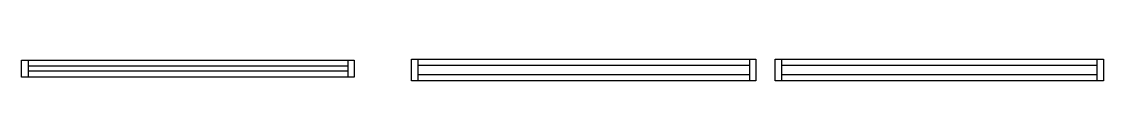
# Model space of a CAD drawing. Header units: metres. Extents: x 1674 to 2868, y 17703 to 17727.
import ezdxf

# ---------------------------------------------------------------- set-up
doc = ezdxf.new("R2010")
doc.units = ezdxf.units.M
doc.layers.add('Painéis', color=7, linetype='Continuous')
doc.layers.add('SARR_2.2x7', color=7, linetype='Continuous')

msp = doc.modelspace()

# ---------------------------------------------------------------- linework, layer by layer
at = {"layer": 'Painéis', "color": 7, "lineweight": 25}
for points in [[(1918.2, 17707.1), (1674.2, 17707.1), (1674.2, 17726.1), (1918.2, 17726.1)], [(1918.2, 17726.1), (2041.2, 17726.1), (2041.2, 17707.1), (1918.2, 17707.1)], [(2348.2, 17703), (2104.2, 17703), (2104.2, 17727), (2348.2, 17727)], [(2348.2, 17727), (2484.2, 17727), (2484.2, 17703), (2348.2, 17703)], [(2749.6, 17703), (2505.6, 17703), (2505.6, 17727), (2749.6, 17727)], [(2749.6, 17727), (2867.6, 17727), (2867.6, 17703), (2749.6, 17703)]]:
    msp.add_lwpolyline(points, dxfattribs=at)
at = {"layer": 'SARR_2.2x7', "color": 7, "lineweight": 25}
for p, q in [((1681.2, 17726.1), (1681.2, 17707.1)), ((2034.2, 17726.1), (2034.2, 17707.1)), ((2111.2, 17727), (2111.2, 17703)), ((2477.2, 17727), (2477.2, 17703)), ((2512.6, 17727), (2512.6, 17703)), ((2860.6, 17727), (2860.6, 17703)), ((1918.2, 17719.1), (1681.2, 17719.1)), ((1681.2, 17714.1), (1918.2, 17714.1)), ((2034.2, 17719.1), (1918.2, 17719.1)), ((1918.2, 17714.1), (2034.2, 17714.1)), ((2348.2, 17720), (2111.2, 17720)), ((2477.2, 17720), (2348.2, 17720)), ((2749.6, 17720), (2512.6, 17720)), ((2860.6, 17720), (2749.6, 17720)), ((2111.2, 17710), (2348.2, 17710)), ((2348.2, 17710), (2477.2, 17710)), ((2512.6, 17710), (2749.6, 17710)), ((2749.6, 17710), (2860.6, 17710))]:
    msp.add_line(p, q, dxfattribs=at)

doc.saveas('drawing.dxf')
